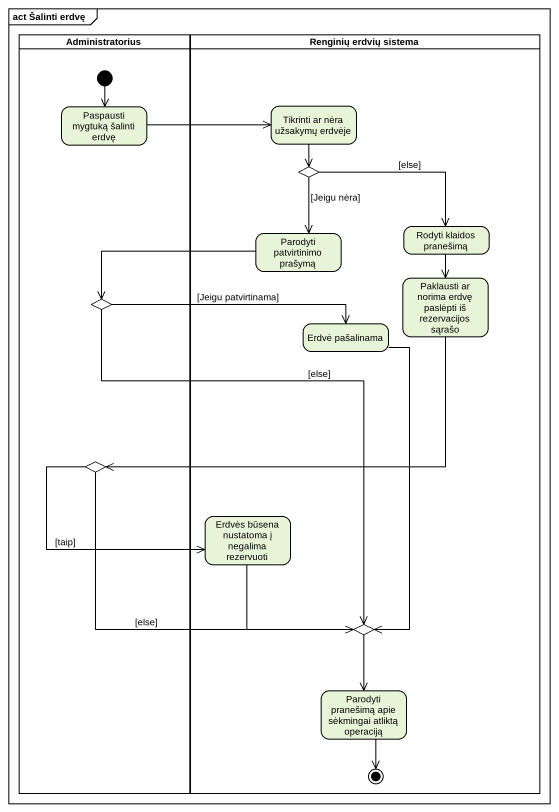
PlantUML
@startuml
mainframe act Šalinti erdvę
hide empty description
state Administratorius <<partition>> {
  state "Paspausti mygtuką šalinti erdvę" as Paspausti_mygtuką_šalinti
  state choice2 <<choice>>
  state choice3 <<choice>>
  [*] --> Paspausti_mygtuką_šalinti
}
state "Renginių erdvių sistema" as Renginių_erdvių_sistema <<partition>> {
  state "Tikrinti ar nėra užsakymų erdvėje" as Tikrinti_ar_nėra_užsakymų
  state choice1 <<choice>>
  state "Parodyti patvirtinimo prašymą" as Parodyti_patvirtinimo
  state "Rodyti klaidos pranešimą" as Rodyti_klaidos_pranešimą
  state "Paklausti ar norima erdvę paslėpti iš rezervacijos sąrašo" as Paklausti_ar_norima_erdvę
  state "Erdvė pašalinama" as Erdvė_pašalinama
  state "Erdvės būsena nustatoma į negalima rezervuoti" as Erdvės_būsena_nustatoma_į
  state choice4 <<choice>>
  state "Parodyti pranešimą apie sėkmingai atliktą operaciją" as Parodyti_pranešimą_apie
  Parodyti_pranešimą_apie --> [*]
}
Paspausti_mygtuką_šalinti -right-> Tikrinti_ar_nėra_užsakymų
Tikrinti_ar_nėra_užsakymų --> choice1
choice1 --> Parodyti_patvirtinimo : [Jeigu nėra]
choice1 -right-> Rodyti_klaidos_pranešimą : [else]
Parodyti_patvirtinimo -left-> choice2
Rodyti_klaidos_pranešimą --> Paklausti_ar_norima_erdvę
Paklausti_ar_norima_erdvę -left-> choice3
choice2 -right-> Erdvė_pašalinama : [Jeigu patvirtinama]
choice2 --> choice4 : [else]
Erdvė_pašalinama --> choice4
choice3 -right-> Erdvės_būsena_nustatoma_į : [taip]
choice3 --> choice4 : [else]
Erdvės_būsena_nustatoma_į --> choice4
choice4 --> Parodyti_pranešimą_apie
@enduml
